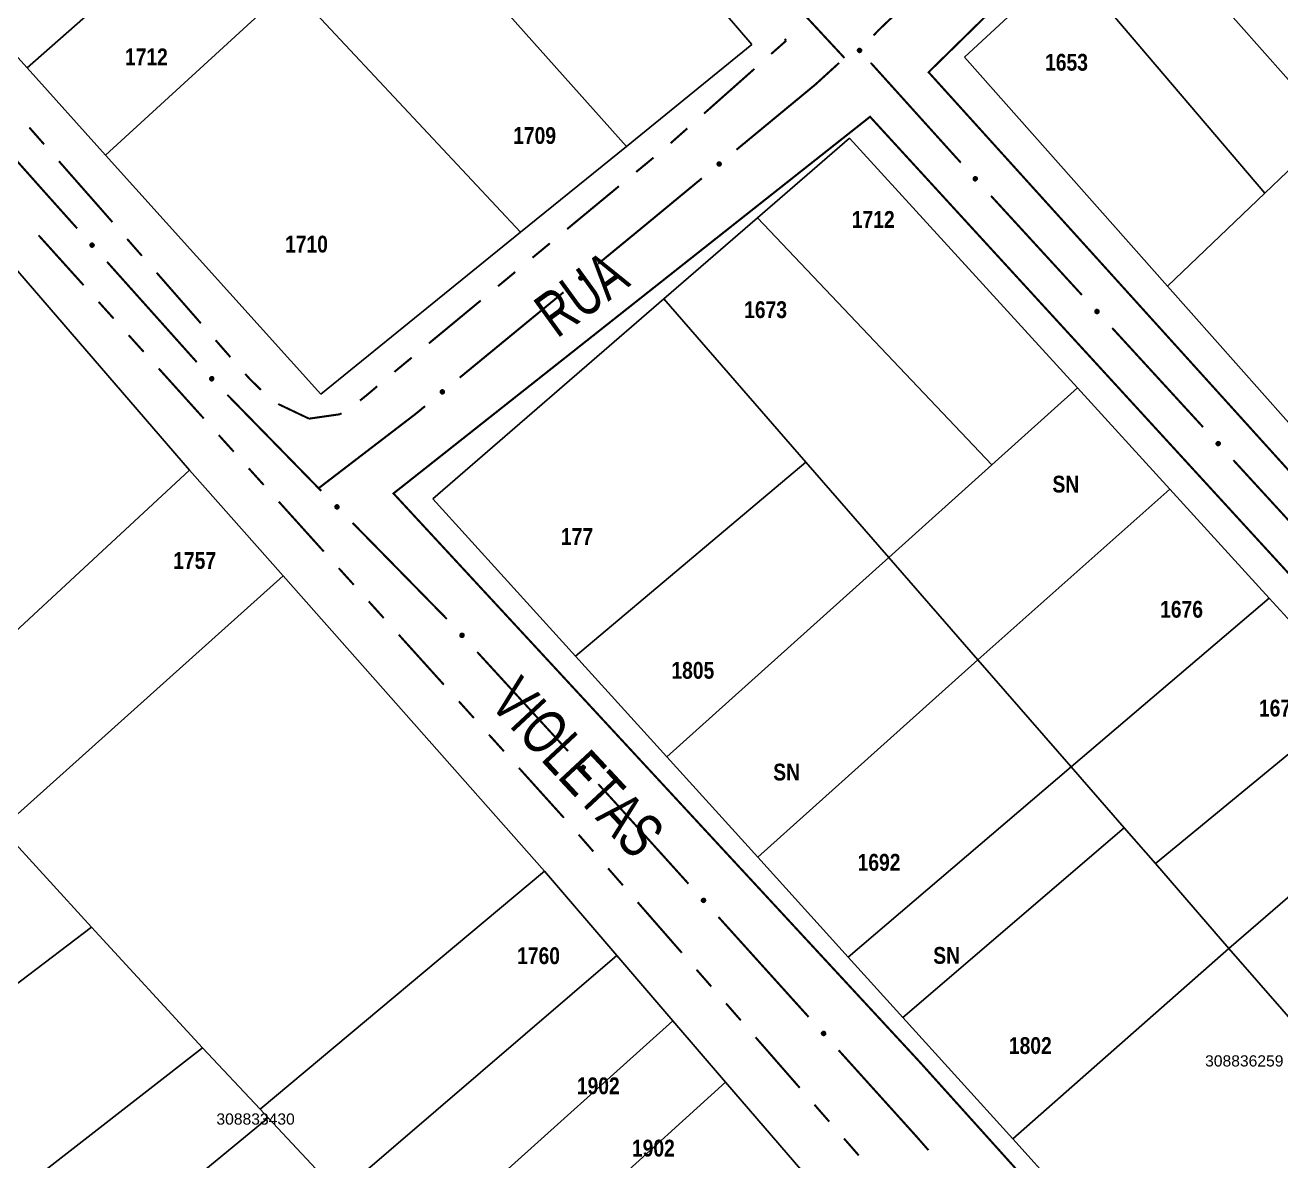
# Model space of a CAD drawing. Extents: x 201549 to 203722, y 4857623 to 4859778.
# Drawn here: x 203135.3 to 203247.3, y 4858344.3 to 4858445.6 of the extents above; entities that cross this region are included whole.
import ezdxf
from ezdxf.enums import TextEntityAlignment as Align

# ---------------------------------------------------------------- set-up
doc = ezdxf.new("R2010")
doc.units = 0
doc.header["$LTSCALE"] = 1.5
doc.header["$MEASUREMENT"] = 0
for name, color, linetype in [('CD-MALHA-LOTES', 40, 'CONTINUOUS'), ('CD_TXT_QUADRA', 1, 'CONTINUOUS'), ('RU-QUADRAS', 6, 'CONTINUOUS'), ('SV-EIXO-RUA-N-PAV', 6, 'CONTINUOUS'), ('SV-RUA-NAO-PAV-S-GUIA-C-GUIA', 7, 'CONTINUOUS'), ('SV-TXT-RUA-N-PAV-S-GUIA-C-GUIA', 7, 'CONTINUOUS'), ('Th_NmrPort', 1, 'CONTINUOUS')]:
    doc.layers.add(name, color=color, linetype=linetype)
doc.styles.add('ARIAL', font='ARIAL.TTF')
doc.styles.add('MONOTXT', font='ARIAL.TTF', dxfattribs={"height": 0.2})
doc.styles.get("Standard").update_dxf_attribs({"font": 'swisscbo.ttf'})

msp = doc.modelspace()

# ---------------------------------------------------------------- linework, layer by layer
at = {"layer": 'CD-MALHA-LOTES', "linetype": 'Continuous'}
for p, q in [((203200.12, 4858443.88), (203180.19, 4858467.22)), ((203135.43, 4858441.8), (203152.07, 4858456.46)), ((203169.22, 4858456.86), (203188.93, 4858434.8)), ((203251.89, 4858436.35), (203233.99, 4858456.57)), ((203228.3, 4858451.3), (203219.1, 4858442.77)), ((203245.9, 4858430.63), (203228.3, 4858451.3)), ((203128.87, 4858449.07), (203135.43, 4858441.8)), ((203142.43, 4858434.02), (203158.93, 4858449.12)), ((203159.92, 4858448.07), (203179.48, 4858427.14)), ((203188.93, 4858434.8), (203200.12, 4858443.88)), ((203149.94, 4858405.89), (203118.17, 4858442.68)), ((203219.1, 4858442.77), (203237.22, 4858422.33)), ((203135.43, 4858441.8), (203142.43, 4858434.02)), ((203245.9, 4858430.63), (203251.89, 4858436.35)), ((203179.48, 4858427.14), (203188.93, 4858434.8)), ((203208.82, 4858435.54), (203200.61, 4858428.42)), ((203229.17, 4858413.24), (203208.82, 4858435.54)), ((203142.43, 4858434.02), (203161.65, 4858412.69)), ((203237.22, 4858422.33), (203245.9, 4858430.63)), ((203200.61, 4858428.42), (203192.27, 4858421.2)), ((203200.61, 4858428.42), (203221.54, 4858406.38)), ((203161.65, 4858412.69), (203179.48, 4858427.14)), ((203237.22, 4858422.33), (203268.35, 4858387.21)), ((203192.27, 4858421.2), (203171.66, 4858403.34)), ((203192.27, 4858421.2), (203204.94, 4858406.63)), ((203221.54, 4858406.38), (203229.17, 4858413.24)), ((203237.42, 4858404.2), (203229.17, 4858413.24)), ((203124.98, 4858382.8), (203149.94, 4858405.89)), ((203158.28, 4858396.46), (203149.94, 4858405.89)), ((203184.37, 4858389.31), (203204.94, 4858406.63)), ((203204.94, 4858406.63), (203212.34, 4858398.12)), ((203212.34, 4858398.12), (203221.54, 4858406.38)), ((203171.66, 4858403.34), (203184.37, 4858389.31)), ((203237.42, 4858404.2), (203220.3, 4858388.97)), ((203246.29, 4858394.48), (203237.42, 4858404.2)), ((203192.53, 4858380.31), (203212.34, 4858398.12)), ((203212.34, 4858398.12), (203220.3, 4858388.97)), ((203158.28, 4858396.46), (203133.14, 4858373.91)), ((203181.6, 4858370.1), (203158.28, 4858396.46)), ((203228.61, 4858379.43), (203246.29, 4858394.48)), ((203254.28, 4858385.72), (203246.29, 4858394.48)), ((203184.37, 4858389.31), (203192.53, 4858380.31)), ((203220.3, 4858388.97), (203200.64, 4858371.35)), ((203228.61, 4858379.43), (203220.3, 4858388.97)), ((203236.13, 4858370.79), (203254.28, 4858385.72)), ((203192.53, 4858380.31), (203200.64, 4858371.35)), ((203228.61, 4858379.43), (203208.71, 4858362.44)), ((203233.36, 4858373.97), (203228.61, 4858379.43)), ((203260.64, 4858378.76), (203242.7, 4858363.22)), ((203141.19, 4858365.13), (203133.14, 4858373.91)), ((203233.36, 4858373.97), (203213.6, 4858357.05)), ((203236.13, 4858370.79), (203233.36, 4858373.97)), ((203200.64, 4858371.35), (203208.71, 4858362.44)), ((203242.7, 4858363.22), (203236.13, 4858370.79)), ((203181.6, 4858370.1), (203156.23, 4858348.87)), ((203188.07, 4858362.58), (203181.6, 4858370.1)), ((203141.19, 4858365.13), (203117.71, 4858347.28)), ((203151.1, 4858354.34), (203141.19, 4858365.13)), ((203223.41, 4858346.22), (203242.7, 4858363.22)), ((203251.16, 4858353.5), (203242.7, 4858363.22)), ((203163.29, 4858341.34), (203188.07, 4858362.58)), ((203193.07, 4858356.76), (203188.07, 4858362.58)), ((203208.71, 4858362.44), (203213.6, 4858357.05)), ((203169.04, 4858335.2), (203193.07, 4858356.76)), ((203197.78, 4858351.28), (203193.07, 4858356.76)), ((203213.6, 4858357.05), (203223.41, 4858346.22)), ((203129.27, 4858337.4), (203151.1, 4858354.34)), ((203156.23, 4858348.87), (203151.1, 4858354.34)), ((203174.08, 4858329.83), (203197.78, 4858351.28)), ((203204.66, 4858343.29), (203197.78, 4858351.28)), ((203156.95, 4858348.1), (203156.23, 4858348.87)), ((203136.45, 4858331.27), (203156.95, 4858348.1)), ((203156.95, 4858348.1), (203163.29, 4858341.34)), ((203223.41, 4858346.22), (203240.56, 4858327.29))]:
    msp.add_line(p, q, dxfattribs=at)
at = {"layer": 'RU-QUADRAS', "linetype": 'Continuous'}
for points in [[(203058.05, 4858526.65, 0.01, 0.01, 0), (203094.51, 4858560.16, 0.01, 0.01, 0), (203141.14, 4858512.19, 0.01, 0.01, -0.0052072829), (203200.12, 4858443.88, 0.01, 0.01, 0), (203161.65, 4858412.69, 0.01, 0.01, 0), (203128.87, 4858449.07, 0.01, 0.01, -0.005920887)], [(203038.36, 4858451.22, 0.01, 0.01, 0), (203072.66, 4858494.9, 0.01, 0.01, 0), (203149.94, 4858405.89, 0.01, 0.01, 0), (203181.6, 4858370.1, 0.01, 0.01, 0), (203234.22, 4858308.78, 0.01, 0.01, 0), (203268.98, 4858273.06, 0.01, 0.01, 0), (203241.17, 4858250.31, 0.01, 0.01, 0), (203220.67, 4858235.91, 0.01, 0.01, 0), (203199.01, 4858270.13, 0.01, 0.01, 0.0190407204), (203180.03, 4858291.28, 0.01, 0.01, 0.0257327333), (203149.65, 4858320.19, 0.01, 0.01, 0), (203093.49, 4858367.66, 0.01, 0.01, 0), (203086.45, 4858377.49, 0.01, 0.01, 0.0075959134)], [(203219.1, 4858442.77, 0.01, 0.01, 0), (203255.4, 4858476.42, 0.01, 0.01, 0), (203366.89, 4858355.33, 0.01, 0.01, 0), (203333.46, 4858326.67, 0.01, 0.01, 0), (203327.78, 4858322.16, 0.01, 0.01, 0), (203323.27, 4858326.67, 0.01, 0.01, 0), (203268.35, 4858387.21, 0.01, 0.01, 0)], [(203171.66, 4858403.34, 0.01, 0.01, 0), (203208.82, 4858435.54, 0.01, 0.01, 0), (203308.17, 4858326.67, 0.01, 0.01, 0), (203319.51, 4858315.07, 0.01, 0.01, 0), (203281.31, 4858283.87, 0.01, 0.01, 0), (203249.01, 4858317.48, 0.01, 0.01, 0), (203241.13, 4858326.67, 0.01, 0.01, 0)]]:
    msp.add_lwpolyline(points, format="xyseb", close=True, dxfattribs=at)
at = {"layer": 'SV-EIXO-RUA-N-PAV', "const_width": 0.18}
for points in [[(203211.416544, 4858445.159255), (203219.636226, 4858453.026664)], [(203208.384902, 4858442.689027), (203202.941293, 4858448.551375)], [(203210.991145, 4858444.705496), (203211.416544, 4858445.159255)], [(203205.802392, 4858440.331083), (203207.90268, 4858442.248739)], [(203218.769383, 4858433.343349), (203210.732158, 4858442.254186)], [(203198.743503, 4858434.499828), (203205.682159, 4858440.231761)], [(203205.682159, 4858440.231761), (203205.802392, 4858440.331083)], [(203131.919696, 4858436.435959), (203136.567205, 4858431.201396)], [(203190.307331, 4858427.530816), (203195.659656, 4858431.952302)], [(203136.567205, 4858431.201396), (203136.636033, 4858431.123873)], [(203136.636033, 4858431.123873), (203139.900883, 4858427.474924)], [(203229.571643, 4858421.540412), (203221.461102, 4858430.38457)], [(203186.400712, 4858424.318708), (203190.26284, 4858427.494235)], [(203190.26284, 4858427.494235), (203190.307331, 4858427.530816)], [(203142.568062, 4858424.493959), (203150.5696, 4858415.551063)], [(203174.041905, 4858414.157021), (203183.31101, 4858421.778286)], [(203240.385698, 4858409.748202), (203232.275157, 4858418.592359)], [(203153.300704, 4858412.62987), (203160.987915, 4858404.761783)], [(203170.096382, 4858410.912925), (203170.952203, 4858411.616599)], [(203161.450587, 4858404.288225), (203169.38831, 4858410.370376)], [(203169.38831, 4858410.370376), (203170.096382, 4858410.912925)], [(203251.199753, 4858397.955991), (203243.089212, 4858406.800149)], [(203160.987915, 4858404.761783), (203161.450587, 4858404.288225)], [(203161.450587, 4858404.288225), (203161.687239, 4858404.046978)], [(203164.48834, 4858401.191487), (203172.891643, 4858392.625012)], [(203175.598893, 4858389.680521), (203183.707588, 4858380.834671)], [(203186.410487, 4858377.886055), (203187.761936, 4858376.411747)], [(203187.761936, 4858376.411747), (203187.837104, 4858376.329746)], [(203187.837104, 4858376.329746), (203194.46148, 4858368.987729)], [(203197.141038, 4858366.017885), (203205.179711, 4858357.108355)], [(203207.859269, 4858354.138512), (203214.558164, 4858346.713903)], [(203214.558164, 4858346.713903), (203214.785035, 4858346.462455)], [(203214.785035, 4858346.462455), (203215.879441, 4858345.212537)]]:
    msp.add_lwpolyline(points, dxfattribs=at)
at = {"layer": 'SV-EIXO-RUA-N-PAV'}
for points in [[(203209.553721, 4858443.333194), (203209.551452, 4858443.38205), (203209.559492, 4858443.424503), (203209.576389, 4858443.457981), (203209.599034, 4858443.483671), (203209.625162, 4858443.507344), (203209.656769, 4858443.5254), (203209.696289, 4858443.537669), (203209.745282, 4858443.540289), (203209.78823, 4858443.529195), (203209.821938, 4858443.514385), (203209.850086, 4858443.492314), (203209.872658, 4858443.466548), (203209.890327, 4858443.433095), (203209.902369, 4858443.392924), (203209.903812, 4858443.343596), (203209.895645, 4858443.30203), (203209.878451, 4858443.270078), (203209.856083, 4858443.24192), (203209.829119, 4858443.218072), (203209.797991, 4858443.200527), (203209.757523, 4858443.188475), (203209.708817, 4858443.187696), (203209.667267, 4858443.195369), (203209.635082, 4858443.21211), (203209.607856, 4858443.234755), (203209.583794, 4858443.260672), (203209.564321, 4858443.291689), (203209.553721, 4858443.333194)], [(203197.0207, 4858433.219426), (203197.024646, 4858433.268175), (203197.038007, 4858433.309265), (203197.059014, 4858433.340329), (203197.084735, 4858433.362939), (203197.113655, 4858433.383106), (203197.147297, 4858433.397006), (203197.188055, 4858433.404163), (203197.236984, 4858433.400547), (203197.278178, 4858433.384094), (203197.309734, 4858433.365128), (203197.334855, 4858433.339665), (203197.353976, 4858433.311243), (203197.367259, 4858433.275819), (203197.374108, 4858433.234445), (203197.369281, 4858433.185332), (203197.355907, 4858433.145138), (203197.334799, 4858433.115625), (203197.30904, 4858433.090533), (203197.279269, 4858433.070298), (203197.246166, 4858433.056843), (203197.204496, 4858433.050022), (203197.156085, 4858433.055428), (203197.115844, 4858433.06831), (203197.086042, 4858433.088998), (203197.061909, 4858433.114914), (203197.041329, 4858433.143674), (203197.025948, 4858433.176911), (203197.0207, 4858433.219426)], [(203220.076829, 4858431.729433), (203220.027955, 4858431.731259), (203219.986323, 4858431.742822), (203219.954376, 4858431.76246), (203219.93067, 4858431.787175), (203219.909265, 4858431.815191), (203219.893917, 4858431.848198), (203219.884997, 4858431.888606), (203219.886484, 4858431.937647), (203219.901132, 4858431.979516), (203219.918709, 4858432.011867), (203219.943057, 4858432.03807), (203219.970622, 4858432.058407), (203220.005435, 4858432.073216), (203220.046473, 4858432.081856), (203220.095749, 4858432.079167), (203220.136486, 4858432.067551), (203220.166888, 4858432.047745), (203220.193075, 4858432.0231), (203220.214585, 4858431.994236), (203220.229464, 4858431.961749), (203220.238089, 4858431.920415), (203220.234791, 4858431.871814), (203220.223669, 4858431.831052), (203220.204295, 4858431.80038), (203220.179452, 4858431.775144), (203220.151613, 4858431.753334), (203220.119075, 4858431.736524), (203220.076829, 4858431.729433)], [(203141.220703, 4858426.16492), (203141.26957, 4858426.162899), (203141.311155, 4858426.151169), (203141.343024, 4858426.131404), (203141.366631, 4858426.106594), (203141.387923, 4858426.078493), (203141.403139, 4858426.045424), (203141.411898, 4858426.004981), (203141.410215, 4858425.955947), (203141.395399, 4858425.914137), (203141.377693, 4858425.881856), (203141.35324, 4858425.855751), (203141.325594, 4858425.835524), (203141.290722, 4858425.820854), (203141.24965, 4858425.812378), (203141.200386, 4858425.815264), (203141.159696, 4858425.827043), (203141.129373, 4858425.846971), (203141.103284, 4858425.87172), (203141.08189, 4858425.90067), (203141.06714, 4858425.933216), (203141.058681, 4858425.974585), (203141.062174, 4858426.023171), (203141.073458, 4858426.063889), (203141.092955, 4858426.094483), (203141.117899, 4858426.119619), (203141.145825, 4858426.141318), (203141.178429, 4858426.157998), (203141.220703, 4858426.16492)], [(203184.674966, 4858423.042273), (203184.679025, 4858423.091013), (203184.69248, 4858423.132073), (203184.713559, 4858423.163088), (203184.739332, 4858423.185639), (203184.768298, 4858423.20574), (203184.801973, 4858423.219562), (203184.842746, 4858423.226625), (203184.891667, 4858423.222897), (203184.932823, 4858423.206349), (203184.964336, 4858423.18731), (203184.989398, 4858423.161789), (203185.008453, 4858423.133323), (203185.021654, 4858423.097869), (203185.028408, 4858423.056479), (203185.023469, 4858423.007378), (203185.010002, 4858422.967215), (203184.988826, 4858422.937751), (203184.963009, 4858422.912717), (203184.933191, 4858422.892551), (203184.900058, 4858422.879173), (203184.858372, 4858422.872447), (203184.809974, 4858422.877965), (203184.769763, 4858422.890939), (203184.740009, 4858422.911696), (203184.715935, 4858422.937668), (203184.695421, 4858422.966475), (203184.680117, 4858422.999747), (203184.674966, 4858423.042273)], [(203230.93938, 4858419.88609), (203230.890492, 4858419.887512), (203230.848766, 4858419.898731), (203230.816658, 4858419.918104), (203230.792749, 4858419.942623), (203230.771114, 4858419.970461), (203230.755493, 4858420.003341), (203230.74624, 4858420.043673), (203230.747322, 4858420.092724), (203230.761624, 4858420.134713), (203230.778933, 4858420.167208), (203230.803064, 4858420.193611), (203230.83046, 4858420.214175), (203230.865149, 4858420.229272), (203230.906114, 4858420.23825), (203230.955411, 4858420.235968), (203230.996242, 4858420.224689), (203231.026807, 4858420.205135), (203231.053197, 4858420.180707), (203231.074944, 4858420.152022), (203231.090092, 4858420.119658), (203231.099057, 4858420.078397), (203231.096161, 4858420.029771), (203231.085376, 4858419.988918), (203231.066256, 4858419.958087), (203231.041622, 4858419.932647), (203231.013964, 4858419.910608), (203230.981566, 4858419.89353), (203230.93938, 4858419.88609)], [(203151.884857, 4858414.23655), (203151.933765, 4858414.236675), (203151.975825, 4858414.22678), (203152.00853, 4858414.208431), (203152.033202, 4858414.184681), (203152.055706, 4858414.15754), (203152.072358, 4858414.125171), (203152.082882, 4858414.085151), (203152.083351, 4858414.03609), (203152.070384, 4858413.99367), (203152.05411, 4858413.960645), (203152.030826, 4858413.933492), (203152.004094, 4858413.912072), (203151.969898, 4858413.895887), (203151.929238, 4858413.885618), (203151.879894, 4858413.88634), (203151.838726, 4858413.896323), (203151.807559, 4858413.914902), (203151.78041, 4858413.938483), (203151.757767, 4858413.966467), (203151.741604, 4858413.998335), (203151.731338, 4858414.039293), (203151.732697, 4858414.087986), (203151.742185, 4858414.129159), (203151.760321, 4858414.160579), (203151.784138, 4858414.186785), (203151.811086, 4858414.209688), (203151.842927, 4858414.227781), (203151.884857, 4858414.23655)], [(203172.316158, 4858412.880587), (203172.320217, 4858412.929327), (203172.333672, 4858412.970386), (203172.354751, 4858413.001402), (203172.380524, 4858413.023952), (203172.40949, 4858413.044053), (203172.443165, 4858413.057876), (203172.483938, 4858413.064939), (203172.532859, 4858413.06121), (203172.574015, 4858413.044662), (203172.605528, 4858413.025624), (203172.63059, 4858413.000103), (203172.649645, 4858412.971637), (203172.662847, 4858412.936183), (203172.669601, 4858412.894793), (203172.664661, 4858412.845692), (203172.651194, 4858412.805529), (203172.630018, 4858412.776064), (203172.604201, 4858412.751031), (203172.574384, 4858412.730864), (203172.54125, 4858412.717486), (203172.499564, 4858412.710761), (203172.451166, 4858412.716279), (203172.410955, 4858412.729253), (203172.381201, 4858412.75001), (203172.357128, 4858412.775981), (203172.336614, 4858412.804788), (203172.32131, 4858412.838061), (203172.316158, 4858412.880587)], [(203241.753435, 4858408.09388), (203241.704547, 4858408.095302), (203241.662821, 4858408.10652), (203241.630713, 4858408.125894), (203241.606803, 4858408.150412), (203241.585168, 4858408.178251), (203241.569548, 4858408.21113), (203241.560294, 4858408.251463), (203241.561376, 4858408.300514), (203241.575678, 4858408.342503), (203241.592988, 4858408.374998), (203241.617119, 4858408.401401), (203241.644514, 4858408.421965), (203241.679204, 4858408.437061), (203241.720169, 4858408.44604), (203241.769465, 4858408.443758), (203241.810297, 4858408.432479), (203241.840861, 4858408.412924), (203241.867252, 4858408.388497), (203241.888999, 4858408.359811), (203241.904146, 4858408.327448), (203241.913112, 4858408.286186), (203241.910215, 4858408.237561), (203241.89943, 4858408.196708), (203241.88031, 4858408.165877), (203241.855676, 4858408.140437), (203241.828018, 4858408.118397), (203241.795621, 4858408.101319), (203241.753435, 4858408.09388)], [(203163.065757, 4858402.798889), (203163.114665, 4858402.799111), (203163.156744, 4858402.789302), (203163.189486, 4858402.771019), (203163.214206, 4858402.747318), (203163.236765, 4858402.720223), (203163.253482, 4858402.687887), (203163.264086, 4858402.647888), (203163.264654, 4858402.598829), (203163.251772, 4858402.556383), (203163.235564, 4858402.523324), (203163.212335, 4858402.496125), (203163.185646, 4858402.474651), (203163.151483, 4858402.458397), (203163.110844, 4858402.448046), (203163.061498, 4858402.448669), (203163.020311, 4858402.458569), (203162.989106, 4858402.477085), (203162.961909, 4858402.500612), (203162.93921, 4858402.52855), (203162.922983, 4858402.560386), (203162.912635, 4858402.601322), (203162.913896, 4858402.650018), (203162.923301, 4858402.69121), (203162.941374, 4858402.722667), (203162.965138, 4858402.748921), (203162.992039, 4858402.771878), (203163.023844, 4858402.790035), (203163.065757, 4858402.798889)], [(203174.231501, 4858391.335128), (203174.280389, 4858391.333696), (203174.322112, 4858391.322469), (203174.354217, 4858391.303088), (203174.378121, 4858391.278565), (203174.39975, 4858391.250722), (203174.415364, 4858391.21784), (203174.424609, 4858391.177505), (203174.423516, 4858391.128454), (203174.409206, 4858391.086468), (203174.391889, 4858391.053977), (203174.367753, 4858391.027579), (203174.340353, 4858391.00702), (203174.30566, 4858390.991931), (203174.264694, 4858390.982961), (203174.215398, 4858390.985253), (203174.174568, 4858390.996541), (203174.144008, 4858391.016102), (203174.117623, 4858391.040535), (203174.095882, 4858391.069225), (203174.080741, 4858391.101592), (203174.071784, 4858391.142855), (203174.074691, 4858391.19148), (203174.085484, 4858391.232331), (203174.104611, 4858391.263158), (203174.12925, 4858391.288593), (203174.156912, 4858391.310626), (203174.189313, 4858391.327698), (203174.231501, 4858391.335128)], [(203185.043095, 4858379.540662), (203185.091983, 4858379.53923), (203185.133706, 4858379.528003), (203185.165811, 4858379.508622), (203185.189715, 4858379.484099), (203185.211344, 4858379.456256), (203185.226958, 4858379.423373), (203185.236203, 4858379.383039), (203185.23511, 4858379.333988), (203185.2208, 4858379.292002), (203185.203483, 4858379.259511), (203185.179347, 4858379.233113), (203185.151947, 4858379.212554), (203185.117254, 4858379.197465), (203185.076288, 4858379.188495), (203185.026992, 4858379.190787), (203184.986162, 4858379.202075), (203184.955602, 4858379.221636), (203184.929217, 4858379.246069), (203184.907476, 4858379.274759), (203184.892335, 4858379.307125), (203184.883378, 4858379.348389), (203184.886285, 4858379.397014), (203184.897078, 4858379.437865), (203184.916205, 4858379.468692), (203184.940844, 4858379.494127), (203184.968506, 4858379.51616), (203185.000907, 4858379.533231), (203185.043095, 4858379.540662)], [(203195.786739, 4858367.683226), (203195.835614, 4858367.681408), (203195.877248, 4858367.669852), (203195.909198, 4858367.650219), (203195.932908, 4858367.625508), (203195.954317, 4858367.597495), (203195.969671, 4858367.564491), (203195.978597, 4858367.524084), (203195.977118, 4858367.475044), (203195.962477, 4858367.433172), (203195.944905, 4858367.400818), (203195.920561, 4858367.374611), (203195.893, 4858367.35427), (203195.858189, 4858367.339455), (203195.817153, 4858367.330808), (203195.767876, 4858367.333489), (203195.727138, 4858367.345098), (203195.696732, 4858367.3649), (203195.670541, 4858367.38954), (203195.649026, 4858367.418401), (203195.634142, 4858367.450886), (203195.62551, 4858367.492218), (203195.628801, 4858367.540819), (203195.639916, 4858367.581583), (203195.659285, 4858367.612259), (203195.684124, 4858367.637498), (203195.711959, 4858367.659313), (203195.744494, 4858367.676128), (203195.786739, 4858367.683226)], [(203206.504971, 4858355.803852), (203206.553845, 4858355.802035), (203206.595479, 4858355.790479), (203206.62743, 4858355.770846), (203206.651139, 4858355.746135), (203206.672549, 4858355.718122), (203206.687902, 4858355.685117), (203206.696829, 4858355.644711), (203206.69535, 4858355.59567), (203206.680709, 4858355.553799), (203206.663136, 4858355.521445), (203206.638793, 4858355.495238), (203206.611231, 4858355.474896), (203206.576421, 4858355.460081), (203206.535384, 4858355.451435), (203206.486108, 4858355.454115), (203206.445369, 4858355.465725), (203206.414964, 4858355.485526), (203206.388772, 4858355.510167), (203206.367258, 4858355.539027), (203206.352373, 4858355.571512), (203206.343742, 4858355.612845), (203206.347032, 4858355.661446), (203206.358147, 4858355.70221), (203206.377516, 4858355.732885), (203206.402356, 4858355.758125), (203206.430191, 4858355.77994), (203206.462726, 4858355.796755), (203206.504971, 4858355.803852)]]:
    msp.add_lwpolyline(points, close=True, dxfattribs=at)
for points in [[(203209.551452, 4858443.38205), (203209.656769, 4858443.5254)], [(203209.553567, 4858443.359856), (203209.671779, 4858443.525851)], [(203209.553721, 4858443.333194), (203209.696289, 4858443.537669)], [(203209.555931, 4858443.40627), (203209.635631, 4858443.509239)], [(203209.559492, 4858443.424503), (203209.625162, 4858443.507344)], [(203209.560908, 4858443.311825), (203209.719748, 4858443.535121)], [(203209.564321, 4858443.291689), (203209.745282, 4858443.540289)], [(203209.577396, 4858443.279534), (203209.7633, 4858443.531699)], [(203209.583794, 4858443.260672), (203209.78823, 4858443.529195)], [(203209.597616, 4858443.251226), (203209.800381, 4858443.51938)], [(203209.607856, 4858443.234755), (203209.821938, 4858443.514385)], [(203209.623561, 4858443.225032), (203209.836716, 4858443.50028)], [(203209.635082, 4858443.21211), (203209.850086, 4858443.492314)], [(203209.654109, 4858443.205745), (203209.859674, 4858443.476886)], [(203209.667267, 4858443.195369), (203209.872658, 4858443.466548)], [(203209.690257, 4858443.192431), (203209.879023, 4858443.445653)], [(203209.708817, 4858443.187696), (203209.890327, 4858443.433095)], [(203209.73468, 4858443.191933), (203209.894639, 4858443.410439)], [(203209.757523, 4858443.188475), (203209.902369, 4858443.392924)], [(203209.779787, 4858443.200146), (203209.898124, 4858443.362283)], [(203209.797991, 4858443.200527), (203209.903812, 4858443.343596)], [(203209.81606, 4858443.2129), (203209.895697, 4858443.317798)], [(203209.829119, 4858443.218072), (203209.895645, 4858443.30203)], [(203197.0207, 4858433.219426), (203197.188055, 4858433.404163)], [(203197.023928, 4858433.245892), (203197.162243, 4858433.39555)], [(203197.024646, 4858433.268175), (203197.147297, 4858433.397006)], [(203197.025117, 4858433.197317), (203197.211, 4858433.39866)], [(203197.025948, 4858433.176911), (203197.236984, 4858433.400547)], [(203197.032161, 4858433.291631), (203197.124279, 4858433.383658)], [(203197.037375, 4858433.163196), (203197.253766, 4858433.389741)], [(203197.038007, 4858433.309265), (203197.113655, 4858433.383106)], [(203197.041329, 4858433.143674), (203197.278178, 4858433.384094)], [(203197.053841, 4858433.132551), (203197.288985, 4858433.372818)], [(203197.061909, 4858433.114914), (203197.309734, 4858433.365128)], [(203197.076254, 4858433.103278), (203197.322603, 4858433.349262)], [(203197.086042, 4858433.088998), (203197.334855, 4858433.339665)], [(203197.104109, 4858433.080272), (203197.342408, 4858433.323145)], [(203197.115844, 4858433.06831), (203197.353976, 4858433.311243)], [(203197.138275, 4858433.062479), (203197.357639, 4858433.28971)], [(203197.156085, 4858433.055428), (203197.367259, 4858433.275819)], [(203197.182276, 4858433.05635), (203197.368662, 4858433.252799)], [(203197.204496, 4858433.050022), (203197.374108, 4858433.234445)], [(203197.228061, 4858433.058774), (203197.366009, 4858433.20459)], [(203197.246166, 4858433.056843), (203197.369281, 4858433.185332)], [(203197.265658, 4858433.066824), (203197.357959, 4858433.160772)], [(203197.279269, 4858433.070298), (203197.355907, 4858433.145138)], [(203220.076829, 4858431.729433), (203219.884997, 4858431.888606)], [(203220.119075, 4858431.736524), (203219.886484, 4858431.937647)], [(203220.098724, 4858431.734808), (203219.889498, 4858431.911769)], [(203220.027955, 4858431.731259), (203219.893917, 4858431.848198)], [(203220.050247, 4858431.73151), (203219.894723, 4858431.863193)], [(203220.132281, 4858431.748536), (203219.896551, 4858431.954882)], [(203220.151613, 4858431.753334), (203219.901132, 4858431.979516)], [(203220.004194, 4858431.737748), (203219.908253, 4858431.825782)], [(203219.986323, 4858431.742822), (203219.909265, 4858431.815191)], [(203220.162182, 4858431.766318), (203219.911928, 4858431.990803)], [(203220.179452, 4858431.775144), (203219.918709, 4858432.011867)], [(203220.190454, 4858431.78998), (203219.934001, 4858432.025412)], [(203220.204295, 4858431.80038), (203219.943057, 4858432.03807)], [(203220.212229, 4858431.818808), (203219.959233, 4858432.046333)], [(203220.223669, 4858431.831052), (203219.970622, 4858432.058407)], [(203220.22852, 4858431.853716), (203219.991975, 4858432.063002)], [(203220.234791, 4858431.871814), (203220.005435, 4858432.073216)], [(203220.232732, 4858431.897941), (203220.028373, 4858432.075618)], [(203220.238089, 4858431.920415), (203220.046473, 4858432.081856)], [(203220.228322, 4858431.943577), (203220.076651, 4858432.075062)], [(203220.229464, 4858431.961749), (203220.095749, 4858432.079167)], [(203220.218646, 4858431.98079), (203220.120778, 4858432.068923)], [(203220.214585, 4858431.994236), (203220.136486, 4858432.067551)], [(203141.058681, 4858425.974585), (203141.24965, 4858425.812378)], [(203141.062174, 4858426.023171), (203141.290722, 4858425.820854)], [(203141.064128, 4858425.997036), (203141.267775, 4858425.818544)], [(203141.06714, 4858425.933216), (203141.200386, 4858425.815264)], [(203141.068356, 4858425.951383), (203141.219499, 4858425.819293)], [(203141.068517, 4858426.041245), (203141.304223, 4858425.831014)], [(203141.073458, 4858426.063889), (203141.325594, 4858425.835524)], [(203141.077883, 4858425.914132), (203141.175398, 4858425.825609)], [(203141.08189, 4858425.90067), (203141.159696, 4858425.827043)], [(203141.084947, 4858426.076087), (203141.337031, 4858425.847552)], [(203141.092955, 4858426.094483), (203141.35324, 4858425.855751)], [(203141.106838, 4858426.104828), (203141.362347, 4858425.868372)], [(203141.117899, 4858426.119619), (203141.377693, 4858425.881856)], [(203141.135204, 4858426.128377), (203141.384558, 4858425.902893)], [(203141.145825, 4858426.141318), (203141.395399, 4858425.914137)], [(203141.165175, 4858426.146039), (203141.400079, 4858425.938752)], [(203141.178429, 4858426.157998), (203141.410215, 4858425.955947)], [(203141.198787, 4858426.159633), (203141.407304, 4858425.981836)], [(203141.220703, 4858426.16492), (203141.411898, 4858426.004981)], [(203141.247277, 4858426.162737), (203141.402273, 4858426.030433)], [(203141.26957, 4858426.162899), (203141.403139, 4858426.045424)], [(203141.293305, 4858426.156315), (203141.388893, 4858426.067898)], [(203141.311155, 4858426.151169), (203141.387923, 4858426.078493)], [(203184.674966, 4858423.042273), (203184.842746, 4858423.226625)], [(203184.678256, 4858423.068732), (203184.816914, 4858423.218071)], [(203184.679025, 4858423.091013), (203184.801973, 4858423.219562)], [(203184.679333, 4858423.020155), (203184.865679, 4858423.221069)], [(203184.680117, 4858422.999747), (203184.891667, 4858423.222897)], [(203184.686594, 4858423.114452), (203184.778924, 4858423.206267)], [(203184.691513, 4858422.986006), (203184.908424, 4858423.212052)], [(203184.69248, 4858423.132073), (203184.768298, 4858423.20574)], [(203184.695421, 4858422.966475), (203184.932823, 4858423.206349)], [(203184.707908, 4858422.955323), (203184.943604, 4858423.195048)], [(203184.715935, 4858422.937668), (203184.964336, 4858423.18731)], [(203184.730253, 4858422.925999), (203184.977168, 4858423.171415)], [(203184.740009, 4858422.911696), (203184.989398, 4858423.161789)], [(203184.758055, 4858422.902928), (203184.996913, 4858423.145252)], [(203184.769763, 4858422.890939), (203185.008453, 4858423.133323)], [(203184.792181, 4858422.885057), (203185.012067, 4858423.111782)], [(203184.809974, 4858422.877965), (203185.021654, 4858423.097869)], [(203184.836167, 4858422.878827), (203185.023005, 4858423.074846)], [(203184.858372, 4858422.872447), (203185.028408, 4858423.056479)], [(203184.881957, 4858422.881145), (203185.020241, 4858423.026643)], [(203184.900058, 4858422.879173), (203185.023469, 4858423.007378)], [(203184.919573, 4858422.889109), (203185.01209, 4858422.982844)], [(203184.933191, 4858422.892551), (203185.010002, 4858422.967215)], [(203230.981566, 4858419.89353), (203230.747322, 4858420.092724)], [(203230.994672, 4858419.90565), (203230.757246, 4858420.110042)], [(203231.013964, 4858419.910608), (203230.761624, 4858420.134713)], [(203231.024425, 4858419.923678), (203230.772326, 4858420.146089)], [(203231.041622, 4858419.932647), (203230.778933, 4858420.167208)], [(203231.052501, 4858419.947573), (203230.794113, 4858420.18088)], [(203231.066256, 4858419.958087), (203230.803064, 4858420.193611)], [(203231.074037, 4858419.97658), (203230.819171, 4858420.202008)], [(203231.085376, 4858419.988918), (203230.83046, 4858420.214175)], [(203231.09004, 4858420.011621), (203230.851774, 4858420.218947)], [(203231.096161, 4858420.029771), (203230.865149, 4858420.229272)], [(203231.093886, 4858420.05588), (203230.888067, 4858420.231863)], [(203231.099057, 4858420.078397), (203230.906114, 4858420.23825)], [(203231.089099, 4858420.101478), (203230.936348, 4858420.231705)], [(203231.090092, 4858420.119658), (203230.955411, 4858420.235968)], [(203231.079116, 4858420.138609), (203230.980523, 4858420.225931)], [(203231.074944, 4858420.152022), (203230.996242, 4858420.224689)], [(203230.93938, 4858419.88609), (203230.74624, 4858420.043673)], [(203230.96123, 4858419.891645), (203230.750549, 4858420.066873)], [(203230.890492, 4858419.887512), (203230.755493, 4858420.003341)], [(203230.912782, 4858419.887947), (203230.756175, 4858420.018341)], [(203230.866679, 4858419.893805), (203230.770014, 4858419.981043)], [(203230.848766, 4858419.898731), (203230.771114, 4858419.970461)], [(203151.731338, 4858414.039293), (203151.929238, 4858413.885618)], [(203151.732697, 4858414.087986), (203151.969898, 4858413.895887)], [(203151.735795, 4858414.061962), (203151.947075, 4858413.892572)], [(203151.738241, 4858414.10632), (203151.98294, 4858413.906629)], [(203151.741604, 4858413.998335), (203151.879894, 4858413.88634)], [(203151.742021, 4858414.016538), (203151.898812, 4858413.891204)], [(203151.742185, 4858414.129159), (203152.004094, 4858413.912072)], [(203151.753128, 4858414.141849), (203152.014992, 4858413.92459)], [(203151.753173, 4858413.979741), (203151.854477, 4858413.895579)], [(203151.757767, 4858413.966467), (203151.838726, 4858413.896323)], [(203151.760321, 4858414.160579), (203152.030826, 4858413.933492)], [(203151.773736, 4858414.171522), (203152.03937, 4858413.9465)], [(203151.784138, 4858414.186785), (203152.05411, 4858413.960645)], [(203151.801042, 4858414.196293), (203152.060046, 4858413.981962)], [(203151.811086, 4858414.209688), (203152.070384, 4858413.99367)], [(203151.830211, 4858414.215252), (203152.073979, 4858414.018467)], [(203151.842927, 4858414.227781), (203152.083351, 4858414.03609)], [(203151.863193, 4858414.230308), (203152.079308, 4858414.061827)], [(203151.884857, 4858414.23655), (203152.082882, 4858414.085151)], [(203151.911501, 4858414.235535), (203152.072151, 4858414.110157)], [(203151.933765, 4858414.236675), (203152.072358, 4858414.125171)], [(203151.957766, 4858414.231138), (203152.05714, 4858414.146998)], [(203151.975825, 4858414.22678), (203152.055706, 4858414.15754)], [(203172.316158, 4858412.880587), (203172.483938, 4858413.064939)], [(203172.319448, 4858412.907046), (203172.458107, 4858413.056385)], [(203172.320217, 4858412.929327), (203172.443165, 4858413.057876)], [(203172.320526, 4858412.858469), (203172.506871, 4858413.059383)], [(203172.32131, 4858412.838061), (203172.532859, 4858413.06121)], [(203172.327786, 4858412.952766), (203172.420116, 4858413.04458)], [(203172.332705, 4858412.824319), (203172.549617, 4858413.050365)], [(203172.333672, 4858412.970386), (203172.40949, 4858413.044053)], [(203172.336614, 4858412.804788), (203172.574015, 4858413.044662)], [(203172.3491, 4858412.793636), (203172.584796, 4858413.033361)], [(203172.357128, 4858412.775981), (203172.605528, 4858413.025624)], [(203172.371445, 4858412.764312), (203172.61836, 4858413.009728)], [(203172.381201, 4858412.75001), (203172.63059, 4858413.000103)], [(203172.399247, 4858412.741241), (203172.638105, 4858412.983566)], [(203172.410955, 4858412.729253), (203172.649645, 4858412.971637)], [(203172.433373, 4858412.72337), (203172.653259, 4858412.950096)], [(203172.451166, 4858412.716279), (203172.662847, 4858412.936183)], [(203172.47736, 4858412.71714), (203172.664197, 4858412.913159)], [(203172.499564, 4858412.710761), (203172.669601, 4858412.894793)], [(203172.52315, 4858412.719459), (203172.661433, 4858412.864957)], [(203172.54125, 4858412.717486), (203172.664661, 4858412.845692)], [(203172.560765, 4858412.727422), (203172.653282, 4858412.821157)], [(203172.574384, 4858412.730864), (203172.651194, 4858412.805529)], [(203241.753435, 4858408.09388), (203241.560294, 4858408.251463)], [(203241.795621, 4858408.101319), (203241.561376, 4858408.300514)], [(203241.775285, 4858408.099435), (203241.564604, 4858408.274662)], [(203241.704547, 4858408.095302), (203241.569548, 4858408.21113)], [(203241.726837, 4858408.095736), (203241.57023, 4858408.226131)], [(203241.808727, 4858408.11344), (203241.571301, 4858408.317832)], [(203241.828018, 4858408.118397), (203241.575678, 4858408.342503)], [(203241.680733, 4858408.101594), (203241.584068, 4858408.188833)], [(203241.662821, 4858408.10652), (203241.585168, 4858408.178251)], [(203241.83848, 4858408.131468), (203241.586381, 4858408.353879)], [(203241.855676, 4858408.140437), (203241.592988, 4858408.374998)], [(203241.866555, 4858408.155363), (203241.608167, 4858408.388669)], [(203241.88031, 4858408.165877), (203241.617119, 4858408.401401)], [(203241.888092, 4858408.18437), (203241.633226, 4858408.409798)], [(203241.89943, 4858408.196708), (203241.644514, 4858408.421965)], [(203241.904094, 4858408.219411), (203241.665829, 4858408.426737)], [(203241.910215, 4858408.237561), (203241.679204, 4858408.437061)], [(203241.907941, 4858408.26367), (203241.702121, 4858408.439653)], [(203241.913112, 4858408.286186), (203241.720169, 4858408.44604)], [(203241.903153, 4858408.309268), (203241.750403, 4858408.439495)], [(203241.904146, 4858408.327448), (203241.769465, 4858408.443758)], [(203241.893171, 4858408.346399), (203241.794578, 4858408.433721)], [(203241.888999, 4858408.359811), (203241.810297, 4858408.432479)], [(203162.912635, 4858402.601322), (203163.110844, 4858402.448046)], [(203162.913896, 4858402.650018), (203163.151483, 4858402.458397)], [(203162.917046, 4858402.624), (203163.128666, 4858402.455037)], [(203162.919403, 4858402.668363), (203163.164504, 4858402.469166)], [(203162.922983, 4858402.560386), (203163.061498, 4858402.448669)], [(203162.923301, 4858402.69121), (203163.185646, 4858402.474651)], [(203162.923364, 4858402.578589), (203163.080407, 4858402.453571)], [(203162.934218, 4858402.703923), (203163.196519, 4858402.487191)], [(203162.934589, 4858402.541815), (203163.036062, 4858402.457857)], [(203162.93921, 4858402.52855), (203163.020311, 4858402.458569)], [(203162.941374, 4858402.722667), (203163.212335, 4858402.496125)], [(203162.954767, 4858402.733637), (203163.220853, 4858402.50915)], [(203162.965138, 4858402.748921), (203163.235564, 4858402.523324)], [(203162.982023, 4858402.758463), (203163.241457, 4858402.544653)], [(203162.992039, 4858402.771878), (203163.251772, 4858402.556383)], [(203163.011153, 4858402.777481), (203163.255317, 4858402.581187)], [(203163.023844, 4858402.790035), (203163.264654, 4858402.598829)], [(203163.044106, 4858402.792602), (203163.260559, 4858402.624557)], [(203163.065757, 4858402.798889), (203163.264086, 4858402.647888)], [(203163.092402, 4858402.797927), (203163.253304, 4858402.672872)], [(203163.114665, 4858402.799111), (203163.253482, 4858402.687887)], [(203163.138676, 4858402.793623), (203163.23822, 4858402.709684)], [(203163.156744, 4858402.789302), (203163.236765, 4858402.720223)], [(203174.071784, 4858391.142855), (203174.264694, 4858390.982961)], [(203174.074691, 4858391.19148), (203174.30566, 4858390.991931)], [(203174.07696, 4858391.165371), (203174.282743, 4858390.989345)], [(203174.080741, 4858391.101592), (203174.215398, 4858390.985253)], [(203174.080816, 4858391.209629), (203174.319037, 4858391.002253)], [(203174.081738, 4858391.119772), (203174.234461, 4858390.989512)], [(203174.085484, 4858391.232331), (203174.340353, 4858391.00702)], [(203174.091712, 4858391.082639), (203174.190287, 4858390.995296)], [(203174.095882, 4858391.069225), (203174.174568, 4858390.996541)], [(203174.096826, 4858391.244666), (203174.351644, 4858391.019185)], [(203174.104611, 4858391.263158), (203174.367753, 4858391.027579)], [(203174.118368, 4858391.273669), (203174.376707, 4858391.040308)], [(203174.12925, 4858391.288593), (203174.391889, 4858391.053977)], [(203174.146448, 4858391.297558), (203174.398501, 4858391.075095)], [(203174.156912, 4858391.310626), (203174.409206, 4858391.086468)], [(203174.176205, 4858391.31558), (203174.413589, 4858391.111138)], [(203174.189313, 4858391.327698), (203174.423516, 4858391.128454)], [(203174.20965, 4858391.329578), (203174.420294, 4858391.154306)], [(203174.231501, 4858391.335128), (203174.424609, 4858391.177505)], [(203174.258099, 4858391.333266), (203174.414678, 4858391.202839)], [(203174.280389, 4858391.333696), (203174.415364, 4858391.21784)], [(203174.304201, 4858391.327399), (203174.400848, 4858391.24014)], [(203174.322112, 4858391.322469), (203174.39975, 4858391.250722)], [(203184.883378, 4858379.348389), (203185.076288, 4858379.188495)], [(203184.886285, 4858379.397014), (203185.117254, 4858379.197465)], [(203184.888554, 4858379.370905), (203185.094337, 4858379.194878)], [(203184.892335, 4858379.307125), (203185.026992, 4858379.190787)], [(203184.89241, 4858379.415163), (203185.130631, 4858379.207787)], [(203184.893332, 4858379.325305), (203185.046055, 4858379.195046)], [(203184.897078, 4858379.437865), (203185.151947, 4858379.212554)], [(203184.903306, 4858379.288172), (203185.001881, 4858379.20083)], [(203184.907476, 4858379.274759), (203184.986162, 4858379.202075)], [(203184.90842, 4858379.4502), (203185.163238, 4858379.224719)], [(203184.916205, 4858379.468692), (203185.179347, 4858379.233113)], [(203184.929962, 4858379.479203), (203185.188301, 4858379.245842)], [(203184.940844, 4858379.494127), (203185.203483, 4858379.259511)], [(203184.958042, 4858379.503092), (203185.210095, 4858379.280628)], [(203184.968506, 4858379.51616), (203185.2208, 4858379.292002)], [(203184.987799, 4858379.521113), (203185.225183, 4858379.316672)], [(203185.000907, 4858379.533231), (203185.23511, 4858379.333988)], [(203185.021244, 4858379.535112), (203185.231888, 4858379.35984)], [(203185.043095, 4858379.540662), (203185.236203, 4858379.383039)], [(203185.069693, 4858379.5388), (203185.226272, 4858379.408373)], [(203185.091983, 4858379.53923), (203185.226958, 4858379.423373)], [(203185.115795, 4858379.532932), (203185.212442, 4858379.445674)], [(203185.133706, 4858379.528003), (203185.211344, 4858379.456256)], [(203195.62551, 4858367.492218), (203195.817153, 4858367.330808)], [(203195.628801, 4858367.540819), (203195.858189, 4858367.339455)], [(203195.630864, 4858367.514693), (203195.835252, 4858367.337049)], [(203195.634142, 4858367.450886), (203195.767876, 4858367.333489)], [(203195.635068, 4858367.558919), (203195.871647, 4858367.349671)], [(203195.635282, 4858367.469057), (203195.786973, 4858367.337597)], [(203195.639916, 4858367.581583), (203195.893, 4858367.35427)], [(203195.644963, 4858367.431847), (203195.742846, 4858367.343729)], [(203195.649026, 4858367.418401), (203195.727138, 4858367.345098)], [(203195.651354, 4858367.593829), (203195.904386, 4858367.366345)], [(203195.659285, 4858367.612259), (203195.920561, 4858367.374611)], [(203195.673124, 4858367.622661), (203195.929615, 4858367.38727)], [(203195.684124, 4858367.637498), (203195.944905, 4858367.400818)], [(203195.701392, 4858367.646328), (203195.951682, 4858367.421883)], [(203195.711959, 4858367.659313), (203195.962477, 4858367.433172)], [(203195.73129, 4858367.664114), (203195.967054, 4858367.457806)], [(203195.744494, 4858367.676128), (203195.977118, 4858367.475044)], [(203195.764845, 4858367.677848), (203195.9741, 4858367.500921)], [(203195.786739, 4858367.683226), (203195.978597, 4858367.524084)], [(203195.813321, 4858367.681154), (203195.968867, 4858367.549496)], [(203195.835614, 4858367.681408), (203195.969671, 4858367.564491)], [(203195.859376, 4858367.674923), (203195.955331, 4858367.586905)], [(203195.877248, 4858367.669852), (203195.954317, 4858367.597495)], [(203206.343742, 4858355.612845), (203206.535384, 4858355.451435)], [(203206.347032, 4858355.661446), (203206.576421, 4858355.460081)], [(203206.349095, 4858355.635319), (203206.553483, 4858355.457676)], [(203206.352373, 4858355.571512), (203206.486108, 4858355.454115)], [(203206.3533, 4858355.679545), (203206.589879, 4858355.470297)], [(203206.353513, 4858355.589684), (203206.505205, 4858355.458224)], [(203206.358147, 4858355.70221), (203206.611231, 4858355.474896)], [(203206.363195, 4858355.552473), (203206.461077, 4858355.464356)], [(203206.367258, 4858355.539027), (203206.445369, 4858355.465725)], [(203206.369586, 4858355.714456), (203206.622618, 4858355.486972)], [(203206.377516, 4858355.732885), (203206.638793, 4858355.495238)], [(203206.391356, 4858355.743287), (203206.647847, 4858355.507897)], [(203206.402356, 4858355.758125), (203206.663136, 4858355.521445)], [(203206.419624, 4858355.766954), (203206.669914, 4858355.54251)], [(203206.430191, 4858355.77994), (203206.680709, 4858355.553799)], [(203206.449522, 4858355.784741), (203206.685286, 4858355.578433)], [(203206.462726, 4858355.796755), (203206.69535, 4858355.59567)], [(203206.483076, 4858355.798475), (203206.692332, 4858355.621547)], [(203206.504971, 4858355.803852), (203206.696829, 4858355.644711)], [(203206.531553, 4858355.801781), (203206.687099, 4858355.670123)], [(203206.553845, 4858355.802035), (203206.687902, 4858355.685117)], [(203206.577607, 4858355.79555), (203206.673563, 4858355.707532)], [(203206.595479, 4858355.790479), (203206.672549, 4858355.718122)]]:
    msp.add_lwpolyline(points, dxfattribs=at)
at = {"layer": 'SV-RUA-NAO-PAV-S-GUIA-C-GUIA', "const_width": 0.18}
for points in [[(203339.131609, 4858326.671197), (203371.763694, 4858354.200298), (203344.458473, 4858383.999309), (203313.002973, 4858418.327643), (203255.626289, 4858480.35567), (203215.890655, 4858441.418667), (203268.52485, 4858383.219169), (203319.665292, 4858326.671365)], [(203203.180412, 4858444.231959), (203201.840281, 4858443.042882)], [(203203.05023, 4858444.394686), (203203.180412, 4858444.231959)], [(203200.34427, 4858441.715497), (203195.856238, 4858437.733341)], [(203312.20815, 4858326.671429), (203260.447793, 4858383.136185), (203210.666405, 4858437.442107), (203168.131696, 4858403.824769), (203187.97183, 4858382.391569), (203215.1435, 4858353.038147), (203238.878802, 4858326.673791)], [(203136.95499, 4858434.97733), (203135.634459, 4858436.479395)], [(203194.360227, 4858436.405956), (203192.864216, 4858435.07857)], [(203142.237113, 4858428.969072), (203138.275521, 4858433.475266)], [(203191.334611, 4858433.790399), (203189.793373, 4858432.515808)], [(203188.252134, 4858431.241216), (203183.628417, 4858427.417443)], [(203142.387586, 4858428.79689), (203142.237113, 4858428.969072)], [(203143.045627, 4858428.043907), (203142.387586, 4858428.79689)], [(203140.480344, 4858422.40394), (203136.462024, 4858426.859622)], [(203145.677791, 4858425.031979), (203144.361709, 4858426.537943)], [(203182.087178, 4858426.142852), (203180.545939, 4858424.868261)], [(203150.942118, 4858419.008122), (203146.993873, 4858423.526014)], [(203179.0047, 4858423.59367), (203177.463461, 4858422.319079)], [(203143.159224, 4858419.433485), (203141.819784, 4858420.918712)], [(203175.922222, 4858421.044488), (203171.298505, 4858417.220714)], [(203145.838104, 4858416.46303), (203144.498664, 4858417.948258)], [(203153.574282, 4858415.996193), (203152.2582, 4858417.502157)], [(203169.757266, 4858415.946123), (203168.216027, 4858414.671532)], [(203151.195865, 4858410.522121), (203147.177544, 4858414.977803)], [(203155.356546, 4858413.989769), (203154.895684, 4858414.494979)], [(203155.583477, 4858413.769628), (203155.356546, 4858413.989769)], [(203156.30124, 4858413.07334), (203155.583477, 4858413.769628)], [(203166.679957, 4858413.390792), (203165.919749, 4858412.741113)], [(203165.876103, 4858412.703814), (203165.14381, 4858412.110335)], [(203165.919749, 4858412.741113), (203165.876103, 4858412.703814)], [(203160.593493, 4858410.498748), (203157.845129, 4858411.804908)], [(203161.540978, 4858410.633705), (203160.593493, 4858410.498748)], [(203163.357863, 4858410.892496), (203161.540978, 4858410.633705)], [(203163.497163, 4858410.980513), (203163.357863, 4858410.892496)], [(203153.874745, 4858407.551666), (203152.535305, 4858409.036894)], [(203156.553625, 4858404.581212), (203155.214185, 4858406.066439)], [(203161.911385, 4858398.640302), (203157.893065, 4858403.095984)], [(203164.590266, 4858395.669848), (203163.250826, 4858397.155075)], [(203167.269146, 4858392.699393), (203165.929706, 4858394.18462)], [(203172.626906, 4858386.758484), (203168.608586, 4858391.214166)], [(203175.305786, 4858383.788029), (203173.966346, 4858385.273256)], [(203176.66989, 4858382.275453), (203176.645226, 4858382.302802)], [(203177.314946, 4858381.560188), (203176.66989, 4858382.275453)], [(203177.984667, 4858380.817574), (203177.314946, 4858381.560188)], [(203183.342427, 4858374.876665), (203179.324107, 4858379.332347)], [(203185.975268, 4858371.865352), (203184.659729, 4858373.371791)], [(203188.606344, 4858368.852474), (203187.290806, 4858370.358913)], [(203193.868498, 4858362.826717), (203189.921883, 4858367.346035)], [(203196.499574, 4858359.813839), (203195.184036, 4858361.320278)], [(203199.130651, 4858356.800961), (203197.815113, 4858358.3074)], [(203204.392804, 4858350.775204), (203200.446189, 4858355.294521)], [(203207.023881, 4858347.762326), (203205.708343, 4858349.268765)], [(203209.654957, 4858344.749447), (203208.339419, 4858346.255887)]]:
    msp.add_lwpolyline(points, dxfattribs=at)

# ---------------------------------------------------------------- texts
at = {"layer": 'CD_TXT_QUADRA', "color": 7, "linetype": 'Continuous', "style": 'MONOTXT'}
for s, p in [('308836259', (203240.57, 4858352.68)), ('308833430', (203152.330401, 4858347.493421))]:
    msp.add_text(s, height=1, dxfattribs=at).set_placement(p)
at = {"layer": 'SV-TXT-RUA-N-PAV-S-GUIA-C-GUIA', "style": 'ARIAL', "width": 0.7}
for s, rotation, p in [('RUA', 36, (203182.721449, 4858417.609456)), ('VIOLETAS', 313, (203176.592923, 4858385.008777))]:
    msp.add_text(s, height=4, rotation=rotation, dxfattribs=at).set_placement(p)
at = {"layer": 'Th_NmrPort', "color": 1}
for s, p in [('1712', (203144.168554, 4858442.787271)), ('1653', (203226.288554, 4858442.307271)), ('1709', (203178.818554, 4858435.767271)), ('1712', (203209.038554, 4858428.277271)), ('1710', (203158.458554, 4858426.077271)), ('1673', (203199.428554, 4858420.227271)), ('SN', (203226.948554, 4858404.657271)), ('177', (203183.078554, 4858399.977271)), ('1757', (203148.478554, 4858397.837271)), ('1676', (203236.558554, 4858393.487271)), ('1805', (203192.938554, 4858388.037271)), ('1677', (203245.378554, 4858384.667271)), ('SN', (203202.028554, 4858378.957271)), ('1692', (203209.558554, 4858370.907271)), ('1760', (203179.168554, 4858362.567271)), ('SN', (203216.308554, 4858362.597271)), ('1802', (203223.058554, 4858354.547271)), ('1902', (203184.498554, 4858350.957271)), ('1902', (203189.418554, 4858345.397271))]:
    msp.add_text(s, height=1.5, dxfattribs=at).set_placement(p, align=Align.MIDDLE_LEFT)

doc.saveas('drawing.dxf')
